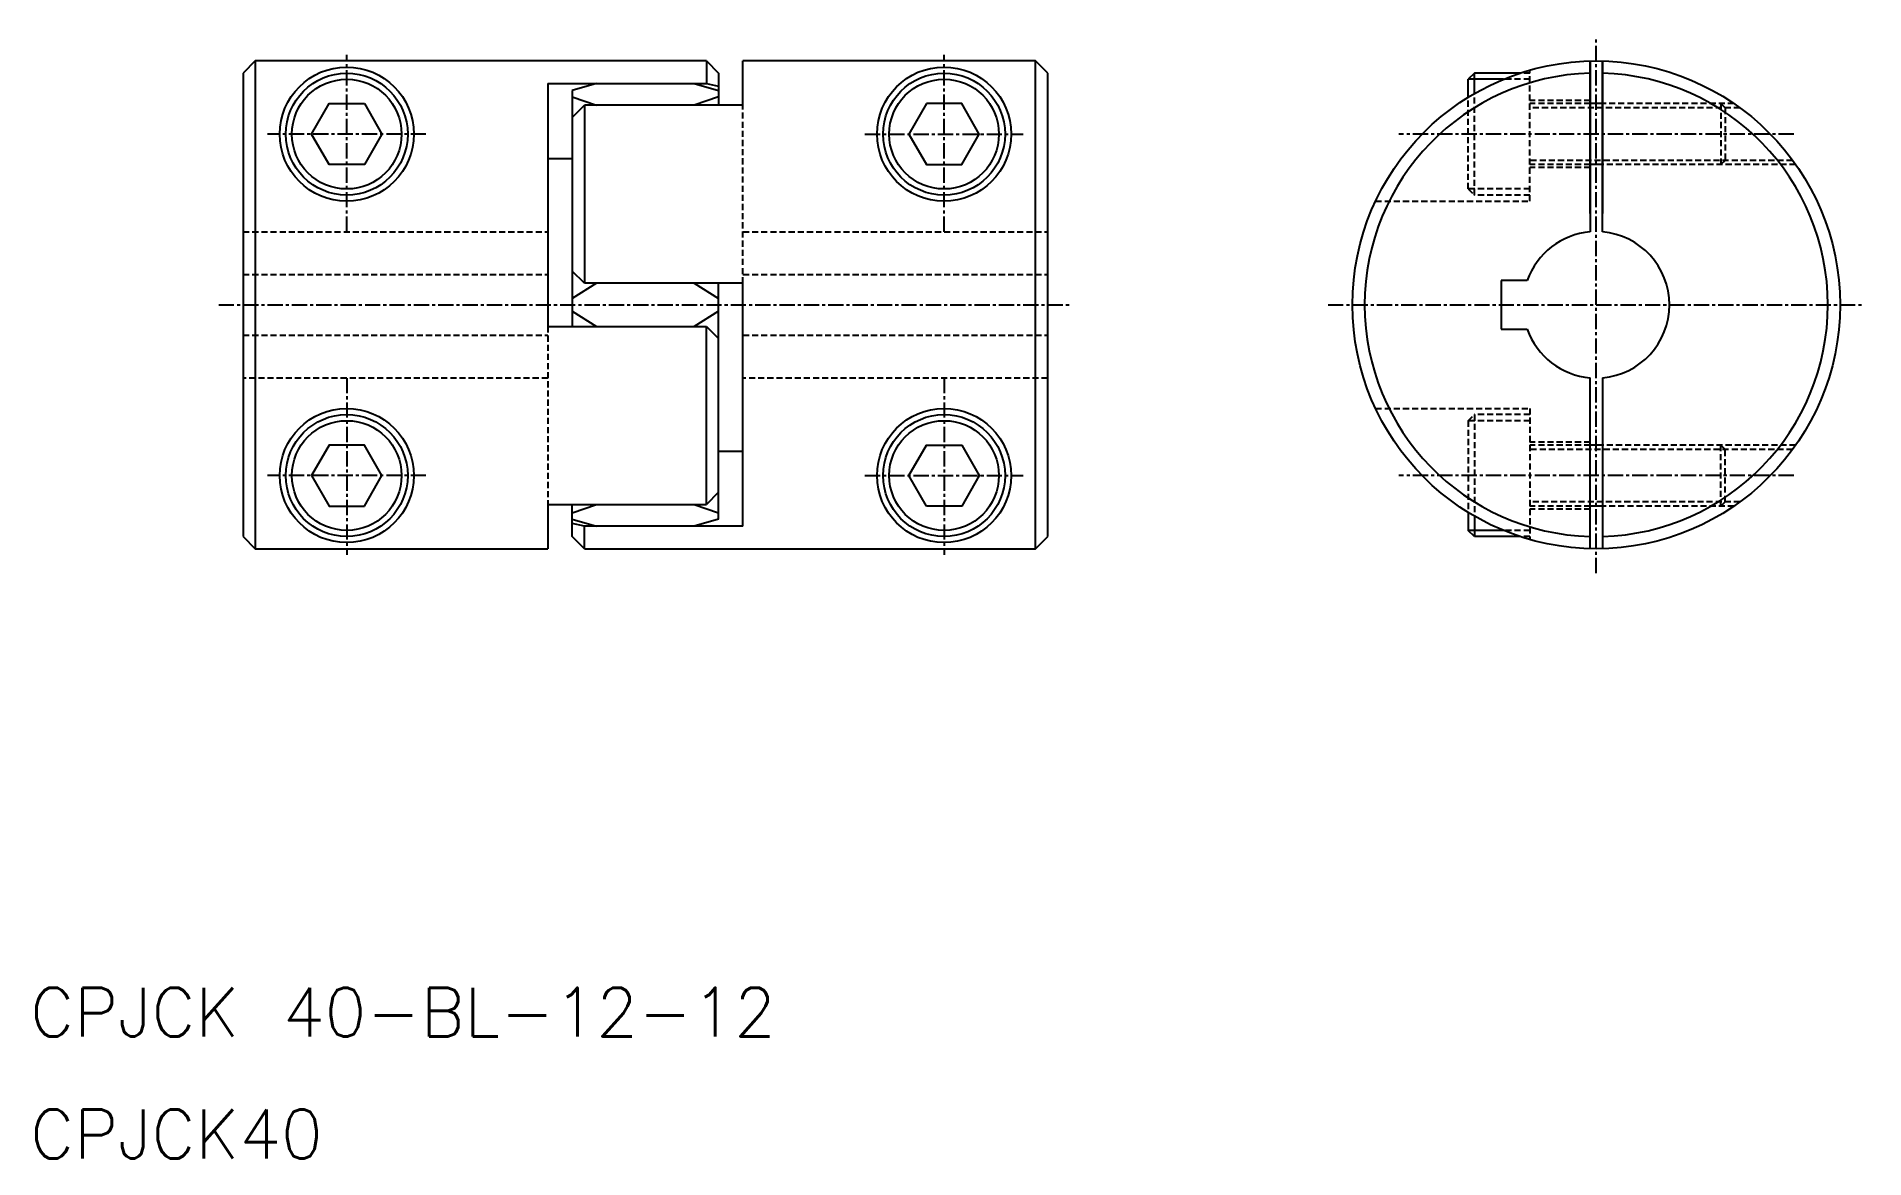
# Model space of a CAD drawing. Extents: x 65 to 215, y 10 to 102.
import ezdxf

# ---------------------------------------------------------------- set-up
doc = ezdxf.new("R2010")
doc.units = 0
doc.linetypes.add('CENTER', pattern=[2, 1.25, -0.25, 0.25, -0.25])
doc.linetypes.add('DASHED', pattern=[0.75, 0.5, -0.25])
doc.layers.get('0').update_dxf_attribs({"linetype": 'CONTINUOUS'})
doc.layers.add('CENTER', color=1, linetype='CENTER')
doc.styles.get("Standard").update_dxf_attribs({"font": 'txt', "bigfont": 'BIGFONT'})

msp = doc.modelspace()

# ---------------------------------------------------------------- linework, layer by layer
at = {"color": 7, "linetype": 'CONTINUOUS'}
for p, q in [((83, 100), (82, 99)), ((82, 99), (82, 61)), ((83, 100), (83, 60)), ((120, 100), (83, 100)), ((101.5, 100), (101.5001, 100)), ((110.75, 100), (110.75, 100.0001)), ((120, 100), (121, 99)), ((120, 100), (120, 98.137808)), ((121, 99), (121, 96.367187)), ((147, 100), (123, 100)), ((123, 96.367187), (123, 100)), ((147, 60), (147, 100)), ((148, 99), (147, 100)), ((148, 61), (148, 99)), ((183.000001, 99), (182.500001, 98.5)), ((186.755003, 99), (183.000001, 99)), ((183.000001, 97.320508), (183.000001, 99)), ((192.5, 99.993749), (192.5, 85.979131)), ((192.5, 87.483315), (192.5, 99.993749)), ((193.5, 85.979131), (193.5, 99.993749)), ((193.5, 99.993749), (193.5, 87.483315)), ((107, 98.137808), (107, 78.229379)), ((107, 98.137808), (120, 98.137808)), ((111, 98.137808), (109, 97.574621)), ((109, 97.574621), (109, 82.77062)), ((119, 98.137808), (121, 97.574621)), ((120, 98.137808), (121, 97.935314)), ((185.400658, 98.5), (182.500001, 98.5)), ((182.500001, 97.022045), (182.500001, 98.5)), ((109, 97.054687), (111, 96.367187)), ((109, 95.367187), (110, 96.367187)), ((110, 96.367187), (110, 81.77062)), ((123, 96.367187), (110, 96.367187)), ((121, 97.054687), (119, 96.367187)), ((193.500001, 96.5), (192.500001, 96.5)), ((107, 92), (109, 92)), ((193.500001, 91.5), (192.500001, 91.5)), ((110, 81.77062), (109, 82.77062)), ((109, 82.77062), (109, 78.229379)), ((111, 81.77062), (109, 80.519933)), ((123, 81.77062), (110, 81.77062)), ((119, 81.77062), (121, 80.519933)), ((121, 77.229379), (121, 81.77062)), ((123, 61.862192), (123, 81.77062)), ((187.343146, 82), (185.2, 82)), ((185.2, 82), (185.2, 78)), ((109, 79.480066), (111, 78.229379)), ((121, 79.480066), (119, 78.229379)), ((107, 78.229379), (120, 78.229379)), ((120, 63.632812), (120, 78.229379)), ((120, 78.229379), (121, 77.229379)), ((185.2, 78), (187.343146, 78)), ((121, 62.425379), (121, 77.229379)), ((192.5, 60.006251), (192.5, 74.02087)), ((193.5, 74.02087), (193.5, 60.006251)), ((121, 68), (123, 68)), ((193.500001, 68.5), (192.500001, 68.5)), ((121, 64.632812), (120, 63.632812)), ((107, 63.632812), (120, 63.632812)), ((107, 63.632812), (107, 60)), ((109, 62.945312), (111, 63.632812)), ((109, 61), (109, 63.632812)), ((119, 63.632812), (121, 62.945312)), ((182.500001, 62.977956), (182.500001, 61.5)), ((193.500001, 63.5), (192.500001, 63.5)), ((109, 62.425379), (111, 61.862192)), ((110, 61.862192), (109, 62.064686)), ((123, 61.862192), (110, 61.862192)), ((110, 60), (110, 61.862192)), ((121, 62.425379), (119, 61.862192)), ((185.400658, 61.5), (182.500001, 61.5)), ((183.000001, 61), (182.500001, 61.5)), ((183.000001, 62.679492), (183.000001, 61)), ((82, 61), (83, 60)), ((83, 60), (107, 60)), ((110, 60), (109, 61)), ((110, 60), (147, 60)), ((147, 60), (148, 61)), ((186.755003, 61), (183.000001, 61))]:
    msp.add_line(p, q, dxfattribs=at)
at = {"color": 3, "linetype": 'DASHED'}
for p, q in [((187.545455, 99), (186.755003, 99)), ((187.545455, 88.5), (187.545455, 99.241828)), ((187.545455, 98.5), (185.400658, 98.5)), ((123, 81.77062), (123, 96.367187)), ((182.500001, 89.5), (182.500001, 97.022045)), ((183.000001, 89), (183.000001, 97.320508)), ((192.500001, 96.75), (187.545455, 96.75)), ((192.500001, 96.5), (187.545455, 96.5)), ((204.797352, 96.15), (187.545455, 96.15)), ((204.302655, 96.5), (193.500001, 96.5)), ((203.226443, 96.5), (203.226443, 91.5)), ((203.226443, 96.5), (203.576443, 96.15)), ((203.576443, 96.15), (203.576443, 91.85)), ((209.11141, 91.85), (187.545455, 91.85)), ((192.500001, 91.5), (187.545455, 91.5)), ((209.363069, 91.5), (193.500001, 91.5)), ((203.576443, 91.85), (203.226443, 91.5)), ((192.500001, 91.25), (187.545455, 91.25)), ((174.896134, 88.5), (187.545455, 88.5)), ((187.545455, 89.5), (182.500001, 89.5)), ((182.500001, 89.5), (183.000001, 89)), ((187.545455, 89), (183.000001, 89)), ((82, 86), (107, 86)), ((123, 86), (148, 86)), ((82, 82.5), (107, 82.5)), ((123, 82.5), (148, 82.5)), ((107, 78.229379), (107, 63.632812)), ((82, 77.5), (107, 77.5)), ((123, 77.5), (148, 77.5)), ((107, 74), (82, 74)), ((148, 74), (123, 74)), ((174.896134, 71.5), (187.545455, 71.5)), ((182.500001, 70.5), (183.000001, 71)), ((182.500001, 70.5), (182.500001, 62.977956)), ((187.545455, 70.5), (182.500001, 70.5)), ((183.000001, 71), (183.000001, 62.679492)), ((187.545455, 71), (183.000001, 71)), ((187.545455, 71.5), (187.545455, 60.758173)), ((192.500001, 68.75), (187.545455, 68.75)), ((192.500001, 68.5), (187.545455, 68.5)), ((209.11141, 68.15), (187.545455, 68.15)), ((209.363069, 68.5), (193.500001, 68.5)), ((203.226443, 63.5), (203.226443, 68.5)), ((203.576443, 68.15), (203.226443, 68.5)), ((203.576443, 63.85), (203.576443, 68.15)), ((204.797352, 63.85), (187.545455, 63.85)), ((192.500001, 63.5), (187.545455, 63.5)), ((192.500001, 63.25), (187.545455, 63.25)), ((204.302655, 63.5), (193.500001, 63.5)), ((203.226443, 63.5), (203.576443, 63.85)), ((187.545455, 61.5), (185.400658, 61.5)), ((187.545455, 61), (186.755003, 61))]:
    msp.add_line(p, q, dxfattribs=at)
at = {"color": 7, "linetype": 'CONTINUOUS'}
for points in [[(91.943376, 96.5), (93.386751, 94), (91.943376, 91.5), (89.056624, 91.5), (87.613249, 94), (89.056624, 96.5)], [(138.056624, 96.5), (136.613249, 94), (138.056624, 91.5), (140.943376, 91.5), (142.386751, 94), (140.943376, 96.5)], [(91.943376, 63.5), (93.386751, 66), (91.943376, 68.5), (89.056624, 68.5), (87.613249, 66), (89.056624, 63.5)], [(138.056624, 63.5), (136.613249, 66), (138.056624, 68.5), (140.943376, 68.5), (142.386751, 66), (140.943376, 63.5)]]:
    msp.add_lwpolyline(points, close=True, dxfattribs=at)
for centre, radius in [((90.5, 94), 5.5), ((90.5, 94), 5), ((139.5, 94), 5.5), ((139.5, 94), 5), ((193, 80), 20), ((90.5, 94), 4.5), ((139.5, 94), 4.5), ((90.5, 66), 5.5), ((90.5, 66), 5), ((90.5, 66), 4.5), ((139.5, 66), 5.5), ((139.5, 66), 5), ((139.5, 66), 4.5)]:
    msp.add_circle(centre, radius, dxfattribs=at)
for radius, start, end in [(19, 91.507958, 268.492042), (19, 271.507958, 88.492042), (6, 94.780192, 160.52877937), (6, 274.780192, 85.219808), (6, 199.47122063, 265.219808)]:
    msp.add_arc((193, 80), radius, start, end, dxfattribs=at)
at = {"layer": 'CENTER', "color": 1, "linetype": 'CENTER'}
for p, q in [((193, 58), (193, 102)), ((90.5, 86), (90.5, 100.5)), ((139.5, 86), (139.5, 100.5)), ((97, 94), (84, 94)), ((133, 94), (146, 94)), ((209.198684, 94), (176.801316, 94)), ((80, 80), (150, 80)), ((171, 80), (215, 80)), ((90.5, 74), (90.5, 59.5)), ((139.5, 74), (139.5, 59.5)), ((97, 66), (84, 66)), ((133, 66), (146, 66)), ((209.198684, 66), (176.801316, 66))]:
    msp.add_line(p, q, dxfattribs=at)

# ---------------------------------------------------------------- texts
at = {"color": 7, "linetype": 'CONTINUOUS'}
for s, p in [('CPJCK 40-BL-12-12', (64.540029, 20)), ('CPJCK40', (64.540029, 10))]:
    msp.add_text(s, height=4, dxfattribs=at).set_placement(p)

doc.saveas('drawing.dxf')
